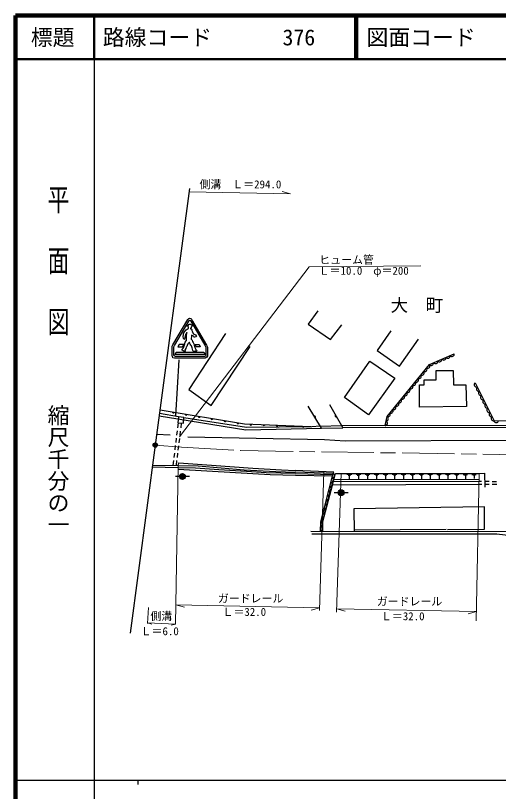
# Model space of a CAD drawing. Units: millimetres, scale not verified. Extents: x 40000 to 680000, y 20000 to 380000.
# Drawn here: x 40000 to 150600, y 202409 to 380000 of the extents above; entities that cross this region are included whole.
import ezdxf
from ezdxf.enums import TextEntityAlignment as Align

# ---------------------------------------------------------------- set-up
doc = ezdxf.new("R2010")
doc.units = ezdxf.units.MM
doc.header["$LTSCALE"] = 1000
doc.header["$PDMODE"] = 32
doc.header["$PDSIZE"] = 500
doc.linetypes.add('CHAIN', pattern=[18.5, 12, -1.5, 3.5, -1.5])
for name, color, linetype, lineweight in [('M-BGD', 7, 'Continuous', 25), ('M-BMK', 2, 'CHAIN', 13), ('M-BMK-SRVR', 3, 'Continuous', 25), ('M-STR-HTXT', 7, 'Continuous', 13), ('M-STR-STRC', 7, 'Continuous', 25), ('M-TTL', 2, 'Continuous', 140), ('M-TTL-BAND', 7, 'Continuous', 25), ('M-TTL-LINE', 7, 'Continuous', 50)]:
    doc.layers.add(name, color=color, linetype=linetype, lineweight=lineweight)
for name, color, linetype in [('M-BMK-HTXT', 7, 'Continuous'), ('M-OTRS', 6, 'Continuous'), ('M-TTL-TXT', 7, 'Continuous')]:
    doc.layers.add(name, color=color, linetype=linetype)
doc.styles.add('@ＭＳ ゴシック', font='')
doc.styles.add('ＭＳ ゴシック', font='')
doc.styles.get('@ＭＳ ゴシック').set_extended_font_data('@MS Gothic')
doc.styles.get('ＭＳ ゴシック').set_extended_font_data('MS Gothic')

msp = doc.modelspace()

# ---------------------------------------------------------------- hatches: boundary and pattern name
at = {"layer": 'M-BGD'}
for points in [[(78915, 274506, -1), (77549, 274506, -1)], [(115250, 270800, -0.41421), (114567, 270117, -0.41421), (113884, 270800, -1)]]:
    msp.add_hatch(color=256, dxfattribs=at).paths.add_polyline_path(points)

# ---------------------------------------------------------------- linework, layer by layer
for p, q in [((109204, 312392), (107003, 309344)), ((107003, 309344), (112167, 305873)), ((112167, 305873), (114707, 309175)), ((125968, 307820), (122835, 303333)), ((88122, 307227), (79655, 294443)), ((127915, 299777), (132318, 305957)), ((84820, 290717), (93710, 304264)), ((122835, 303333), (127915, 299777)), ((115300, 292580), (121142, 300877)), ((121142, 300877), (126899, 296983)), ((136297, 296644), (136297, 298761)), ((136297, 298761), (140192, 298761)), ((140192, 298761), (140277, 295459)), ((126899, 296983), (120803, 288601)), ((133588, 295459), (133588, 296644)), ((133588, 296644), (136297, 296644)), ((132487, 295459), (133588, 295459)), ((132487, 290379), (132487, 295459)), ((140277, 295459), (143155, 295459)), ((143155, 295459), (143240, 290548)), ((79655, 294443), (84820, 290717)), ((120803, 288601), (115300, 292580)), ((110051, 285528), (107003, 290567)), ((111900, 290988), (114920, 285617)), ((143240, 290548), (132487, 290379)), ((72873, 288348), (77200, 287669)), ((77297, 288124), (72948, 288910)), ((77297, 288124), (77190, 286804)), ((78583, 288020), (77297, 288124)), ((78476, 286699), (78583, 288020)), ((77179, 285631), (77323, 286793)), ((77190, 286804), (78476, 286699)), ((77200, 287669), (92779, 285214)), ((77969, 286740), (77827, 285598)), ((107865, 285977), (109775, 286064)), ((114608, 286158), (312140, 286657)), ((312129, 286179), (114920, 285617)), ((76970, 283944), (77093, 284936)), ((77740, 284903), (77617, 283911)), ((92779, 285214), (110051, 285528)), ((110051, 285528), (114920, 285617)), ((75439, 283948), (72307, 284107)), ((76761, 282257), (76884, 283249)), ((77530, 283216), (77407, 282224)), ((79486, 283605), (110728, 282928)), ((110728, 282928), (115469, 282674)), ((115469, 282674), (203353, 283013)), ((76552, 280570), (76674, 281562)), ((77320, 281529), (77196, 280537)), ((76342, 278883), (76465, 279875)), ((77110, 279842), (76986, 278850)), ((76112, 277026), (76256, 278188)), ((76900, 278155), (76758, 277013)), ((112770, 275209), (104076, 275490)), ((76637, 274542), (77550, 274543)), ((78930, 274542), (79843, 274543)), ((112601, 274556), (104090, 274694)), ((104091, 275147), (112695, 274919)), ((146181, 273805), (112806, 273706)), ((113249, 275204), (146210, 275191)), ((115900, 275003), (116986, 275002)), ((116171, 274840), (116714, 274840)), ((116443, 274840), (116442, 273917)), ((117989, 275002), (119068, 275002)), ((118259, 274840), (118798, 274840)), ((118529, 274840), (118528, 273923)), ((120072, 275001), (121143, 275001)), ((120339, 274840), (120875, 274840)), ((120607, 274840), (120607, 273929)), ((122147, 275001), (123212, 275000)), ((122413, 274841), (122946, 274841)), ((122679, 274841), (122679, 273935)), ((124215, 275000), (125273, 274999)), ((124480, 274841), (125009, 274841)), ((124744, 274841), (124744, 273942)), ((126277, 274999), (127328, 274999)), ((126539, 274841), (127065, 274841)), ((126802, 274841), (126802, 273948)), ((128331, 274998), (129375, 274998)), ((128592, 274841), (129114, 274841)), ((128853, 274841), (128853, 273954)), ((130379, 274997), (131416, 274997)), ((130638, 274842), (131157, 274842)), ((130898, 274842), (130897, 273960)), ((132420, 274997), (133450, 274996)), ((132677, 274842), (133193, 274842)), ((132935, 274842), (132935, 273966)), ((134454, 274996), (135477, 274996)), ((134710, 274842), (135221, 274842)), ((134965, 274842), (134965, 273972)), ((136481, 274995), (137498, 274995)), ((136735, 274842), (137243, 274842)), ((136989, 274842), (136989, 273978)), ((138501, 274994), (139511, 274994)), ((138754, 274843), (139259, 274843)), ((139006, 274843), (139006, 273984)), ((140515, 274994), (141518, 274993)), ((140765, 274843), (141267, 274843)), ((141016, 274843), (141016, 273990)), ((142521, 274993), (143518, 274992)), ((142770, 274843), (143269, 274843)), ((143020, 274843), (143019, 273996)), ((144521, 274992), (145511, 274992)), ((144769, 274844), (145264, 274843)), ((145016, 274843), (145016, 274002)), ((146159, 272675), (112560, 272549)), ((146172, 273354), (112810, 273281)), ((146784, 272669), (146159, 272675)), ((146747, 273346), (146172, 273354)), ((148447, 273320), (147447, 273335)), ((148484, 272653), (147484, 272663)), ((150147, 273294), (149147, 273309)), ((150184, 272637), (149184, 272647)), ((112971, 270835), (113885, 270836)), ((115264, 270835), (116178, 270836)), ((147389, 267519), (117501, 267095)), ((117501, 267095), (117586, 261846)), ((147389, 262439), (147389, 267519)), ((107595, 262015), (154670, 261931)), ((107849, 261338), (150183, 261338)), ((138583, 262354), (117586, 262185)), ((138922, 262354), (147389, 262439)), ((150183, 261338), (154670, 260830))]:
    msp.add_line(p, q, dxfattribs=at)
for points in [[(124662, 286157), (125083, 288264), (134790, 300111), (140478, 302599)], [(145235, 295927), (149575, 287222), (182399, 287587)], [(73163, 289729), (92414, 286538), (107653, 285933)], [(78583, 288020), (92921, 285773), (107865, 285977)], [(109775, 286064), (109927, 286040), (114608, 286158)], [(71375, 277128), (77285, 277001), (81850, 276905)], [(77285, 277001), (77371, 277637), (84889, 277101)], [(84889, 277101), (94343, 276373), (100873, 276031), (104068, 275862)], [(81212, 276367), (77276, 276518), (71313, 276667)], [(104090, 274694), (98319, 274846), (90367, 275320), (77268, 276116)], [(104091, 275147), (97363, 275341), (92861, 275657), (86594, 276052), (81212, 276367)], [(81850, 276905), (92334, 276000), (99575, 275631), (104076, 275490)], [(112770, 275209), (112925, 275519), (104068, 275862)], [(146210, 275191), (147381, 275288), (147451, 272093)], [(109830, 262011), (109888, 264119), (112770, 275209)], [(110399, 262010), (110399, 264204), (112560, 272549), (113249, 275204)]]:
    msp.add_lwpolyline(points, dxfattribs=at)
for centre in [(78232, 274506), (114567, 270800)]:
    msp.add_circle(centre, 683, dxfattribs=at)
for centre, radius, start, end in [((139002, 302100), 534, 218.20493, 9.05382), ((139950, 302515), 534, 218.20493, 9.05382), ((135210, 300441), 534, 218.20493, 9.05382), ((136158, 300856), 534, 218.20493, 9.05382), ((137106, 301271), 534, 218.20493, 9.05382), ((138054, 301686), 534, 218.20493, 9.05382), ((133075, 298216), 526, 244.51468, 36.82738), ((133722, 299006), 526, 244.51468, 36.82738), ((134369, 299796), 526, 244.51468, 36.82738), ((131781, 296636), 526, 244.51468, 36.82738), ((132428, 297426), 526, 244.51468, 36.82738), ((130487, 295057), 526, 244.51468, 36.82738), ((131134, 295847), 526, 244.51468, 36.82738), ((145623, 295517), 565, 133.47892, 279.52401), ((146106, 294550), 565, 133.47892, 279.52401), ((129192, 293477), 526, 244.51468, 36.82738), ((129840, 294267), 526, 244.51468, 36.82738), ((146588, 293582), 565, 133.47892, 279.52401), ((127251, 291108), 526, 244.51468, 36.82738), ((127898, 291897), 526, 244.51468, 36.82738), ((128545, 292687), 526, 244.51468, 36.82738), ((147070, 292615), 565, 133.47892, 279.52401), ((147552, 291648), 565, 133.47892, 279.52401), ((125957, 289528), 526, 244.51468, 36.82738), ((126604, 290318), 526, 244.51468, 36.82738), ((148034, 290681), 565, 133.47892, 279.52401), ((148517, 289714), 565, 133.47892, 279.52401), ((76131, 289294), 256, 183.27102, 337.91025), ((79091, 288803), 256, 183.27102, 337.91025), ((82051, 288313), 256, 183.27102, 337.91025), ((85010, 287822), 256, 183.27102, 337.91025), ((108450, 288066), 256, 313.85358, 108.49281), ((113419, 288400), 256, 132.02035, 286.65959), ((124821, 287768), 560, 275.32955, 62.05059), ((125310, 288738), 526, 244.51468, 36.82738), ((148999, 288747), 565, 133.47892, 279.52401), ((149481, 287780), 565, 133.47892, 279.52401), ((87970, 287332), 256, 183.27102, 337.91025), ((90930, 286841), 256, 183.27102, 337.91025), ((93901, 286536), 256, 190.4046, 345.04383), ((96899, 286416), 256, 190.4046, 345.04383), ((99896, 286297), 256, 190.4046, 345.04383), ((102894, 286178), 256, 190.4046, 345.04383), ((105892, 286059), 256, 190.4046, 345.04383), ((124610, 286715), 560, 275.32955, 62.05059), ((150086, 287357), 529, 194.73769, 346.53379), ((112243, 273731), 539, 270.38115, 60.48542), ((112504, 274739), 539, 270.38115, 60.48542), ((111719, 271715), 539, 270.38115, 60.48542), ((111981, 272723), 539, 270.38115, 60.48542), ((111195, 269699), 539, 270.38115, 60.48542), ((111457, 270707), 539, 270.38115, 60.48542), ((110933, 268691), 539, 270.38115, 60.48542), ((110409, 266674), 539, 270.38115, 60.48542), ((110671, 267683), 539, 270.38115, 60.48542), ((109885, 264658), 539, 270.38115, 60.48542), ((110147, 265666), 539, 270.38115, 60.48542), ((109697, 262542), 547, 284.03251, 72.79077), ((109726, 263596), 547, 284.03251, 72.79077)]:
    msp.add_arc(centre, radius, start, end, dxfattribs=at)
at = {"layer": 'M-BMK'}
msp.add_lwpolyline([(71986, 281703), (77976, 281183), (91554, 280420), (171405, 279247)], dxfattribs=at)
at = {"layer": 'M-BMK-SRVR'}
for p, q in [((79825, 340417), (71986, 281703)), ((71986, 281703), (66235, 238625))]:
    msp.add_line(p, q, dxfattribs=at)
msp.add_circle((71986, 281703), 500, dxfattribs=at)
msp.add_point((71986, 281703), dxfattribs=at)
at = {"layer": 'M-OTRS'}
msp.add_point((71986, 281703), dxfattribs=at)
at = {"layer": 'M-STR-HTXT'}
for p, q in [((79740, 339655), (102956, 339169)), ((102956, 339169), (101036, 339727)), ((107257, 322467), (77539, 283605)), ((132826, 322721), (107257, 322467)), ((77285, 277001), (76621, 240705)), ((110642, 275607), (109627, 243812)), ((114604, 275223), (113522, 243473)), ((146210, 275191), (145526, 241441)), ((76744, 245162), (109627, 244405)), ((76744, 245162), (78663, 244600)), ((70427, 244489), (70254, 240878)), ((109627, 244405), (107684, 243932)), ((113607, 244235), (145569, 243564)), ((113607, 244235), (115527, 243677)), ((145569, 243564), (143627, 243087)), ((76621, 240705), (70262, 241033)), ((70262, 241033), (71247, 240714)), ((76621, 240705), (75609, 240489))]:
    msp.add_line(p, q, dxfattribs=at)
at = {"layer": 'M-STR-STRC'}
for p, q in [((79305, 308945), (79411, 309051)), ((79411, 309051), (79587, 309074)), ((79587, 309074), (79599, 309274)), ((79599, 309274), (79770, 309371)), ((79770, 309371), (80144, 309375)), ((80144, 309375), (80254, 309266)), ((80254, 309266), (80513, 309085)), ((80513, 309085), (80466, 308882)), ((78483, 307221), (78706, 307617)), ((78706, 307617), (79047, 308063)), ((79047, 308063), (79282, 308240)), ((79134, 307377), (79087, 307182)), ((79212, 307393), (79134, 307377)), ((79212, 307166), (79212, 307432)), ((79212, 307432), (79212, 307393)), ((79282, 308240), (79505, 308334)), ((79399, 308815), (79305, 308945)), ((79552, 308792), (79399, 308815)), ((79505, 308334), (79611, 308428)), ((79611, 308616), (79552, 308792)), ((79611, 308428), (79611, 308616)), ((80082, 308427), (80050, 308286)), ((80050, 308286), (80270, 308192)), ((80207, 308435), (80082, 308427)), ((80324, 308772), (80191, 308662)), ((80191, 308662), (80223, 308568)), ((80223, 308568), (80207, 308435)), ((80270, 308192), (80348, 308130)), ((80466, 308882), (80324, 308772)), ((80348, 308130), (80364, 307902)), ((80364, 307902), (80497, 307605)), ((80497, 307605), (80489, 307417)), ((80489, 307417), (80716, 307377)), ((80716, 307377), (80732, 307166)), ((78374, 306539), (78436, 306931)), ((78452, 306100), (78374, 306539)), ((78436, 306931), (78483, 307221)), ((78530, 305983), (78452, 306100)), ((78617, 305881), (78530, 305983)), ((78703, 305897), (78617, 305881)), ((78805, 306171), (78703, 306030)), ((78703, 306030), (78703, 305897)), ((78852, 306719), (78797, 306312)), ((78797, 306312), (78805, 306171)), ((78938, 306986), (78852, 306719)), ((78883, 305239), (79055, 305568)), ((79087, 307182), (78938, 306986)), ((79055, 305568), (79173, 305654)), ((79141, 305999), (79165, 307056)), ((79173, 305654), (79141, 305999)), ((79165, 307056), (79212, 307166)), ((80293, 306563), (80238, 306061)), ((80238, 306061), (80262, 305897)), ((80262, 305897), (80426, 305693)), ((80481, 306805), (80270, 306837)), ((80270, 306837), (80277, 306735)), ((80277, 306735), (80293, 306563)), ((80426, 305693), (80513, 305427)), ((80622, 306664), (80481, 306805)), ((80763, 306586), (80622, 306664)), ((80732, 307166), (80857, 307056)), ((80873, 306484), (80763, 306586)), ((80857, 307056), (81030, 307017)), ((80936, 306398), (80873, 306484)), ((81100, 306382), (80936, 306398)), ((81030, 307017), (81218, 306884)), ((81406, 306453), (81100, 306382)), ((81218, 306884), (81335, 306704)), ((81335, 306704), (81413, 306602)), ((81413, 306602), (81406, 306453)), ((78178, 303648), (78436, 303977)), ((78436, 303977), (78624, 304416)), ((78624, 304416), (78750, 304831)), ((78750, 304831), (78883, 305239)), ((78977, 303805), (78875, 303578)), ((79110, 304079), (78977, 303805)), ((79220, 304275), (79110, 304079)), ((79298, 304455), (79220, 304275)), ((79486, 304863), (79298, 304455)), ((79643, 305027), (79486, 304863)), ((79768, 305199), (79643, 305027)), ((79823, 305129), (79768, 305199)), ((79901, 304933), (79823, 305129)), ((80019, 304800), (79901, 304933)), ((80160, 304588), (80019, 304800)), ((80301, 304408), (80160, 304588)), ((80473, 303922), (80301, 304408)), ((80528, 303625), (80473, 303922)), ((80513, 305427), (80654, 305129)), ((80654, 305129), (80818, 304878)), ((80818, 304878), (80928, 304565)), ((80928, 304565), (81037, 304079)), ((81037, 304079), (81131, 303836)), ((81131, 303836), (81257, 303531)), ((78076, 303515), (78178, 303648)), ((78178, 303429), (78076, 303515)), ((78413, 303233), (78178, 303429)), ((78624, 303100), (78413, 303233)), ((78765, 303037), (78624, 303100)), ((78946, 303147), (78765, 303037)), ((78875, 303578), (78805, 303452)), ((78805, 303452), (78836, 303296)), ((78836, 303296), (78946, 303147)), ((80630, 303303), (80528, 303625)), ((80685, 303178), (80630, 303303)), ((80771, 303131), (80685, 303178)), ((81131, 303147), (80771, 303131)), ((81437, 303194), (81131, 303147)), ((81257, 303531), (81476, 303390)), ((81515, 303280), (81437, 303194)), ((81476, 303390), (81515, 303280)), ((77369, 301216), (76607, 288347))]:
    msp.add_line(p, q, dxfattribs=at)
for points in [[(79943, 310737), (80193, 310643), (80534, 310079), (83758, 304590), (83942, 304109), (83942, 302006), (83848, 301794), (83601, 301665), (83413, 301594), (76397, 301606), (76056, 301688), (75927, 301982), (75856, 302123), (75856, 304168), (75892, 304309), (76056, 304626), (79480, 310439), (79680, 310674), (79887, 310749)], [(80016, 310270), (80139, 310063), (80584, 309283), (83351, 304593), (83589, 304087), (83590, 302260), (83482, 302043), (83275, 301969), (82979, 301962), (76639, 301969), (76365, 302108), (76250, 302366), (76245, 302602), (76247, 303811), (76264, 304195), (76397, 304466), (79469, 309696), (79686, 310084), (79842, 310270)], [(77503, 304701), (77192, 304158), (78213, 304158), (78523, 304701)], [(81447, 304693), (82034, 304701), (82320, 304165), (81378, 304160), (81161, 304703)], [(77326, 302954), (83138, 302954), (83404, 302410), (76547, 302410), (76824, 302954)]]:
    msp.add_lwpolyline(points, close=True, dxfattribs=at)
at = {"layer": 'M-TTL'}
for p, q in [((40000, 380000), (40000, 20000)), ((680000, 380000), (40000, 380000))]:
    msp.add_line(p, q, dxfattribs=at)
at = {"layer": 'M-TTL-BAND'}
for p, q in [((58000, 370000), (58000, 20000)), ((40000, 205000), (579000, 205000)), ((68000, 205000), (68000, 204000))]:
    msp.add_line(p, q, dxfattribs=at)
at = {"layer": 'M-TTL-LINE'}
for p, q in [((58000, 380000), (58000, 370000)), ((117750, 380000), (117750, 370000)), ((118250, 380000), (118250, 370000)), ((40000, 370000), (680000, 370000))]:
    msp.add_line(p, q, dxfattribs=at)

# ---------------------------------------------------------------- texts
at = {"layer": 'M-BMK-HTXT', "style": 'ＭＳ ゴシック'}
msp.add_text('大\u3000町', height=2933, dxfattribs=at).set_placement((125908, 311366), align=Align.BOTTOM_LEFT)
at = {"layer": 'M-STR-HTXT', "style": 'ＭＳ ゴシック'}
for s, p in [('側溝\u3000Ｌ＝294.0', (82136, 339895)), ('ヒューム管', (109559, 322624)), ('Ｌ＝10.0\u3000φ＝200', (109427, 320125)), ('ガードレール', (86334, 245116)), ('ガードレール', (122721, 244422)), ('側溝', (70889, 241073)), ('Ｌ＝32.0', (87399, 242042)), ('Ｌ＝32.0', (123687, 241051)), ('Ｌ＝6.0', (68652, 237625))]:
    msp.add_text(s, height=1833, dxfattribs=at).set_placement(p, align=Align.BOTTOM_LEFT)
at = {"layer": 'M-TTL-BAND', "style": '@ＭＳ ゴシック', "width": 1.4}
msp.add_text('平  面  図', height=3666, rotation=270, dxfattribs=at).set_placement((49777, 306475), align=Align.MIDDLE_RIGHT)
at = {"layer": 'M-TTL-BAND', "style": '@ＭＳ ゴシック'}
msp.add_text('縮尺千分の一', height=3666, rotation=270, dxfattribs=at).set_placement((49777, 261030), align=Align.MIDDLE_RIGHT)
at = {"layer": 'M-TTL-TXT', "style": 'ＭＳ ゴシック'}
msp.add_text('標題', height=3666, dxfattribs=at).set_placement((48500, 375000), align=Align.MIDDLE_CENTER)
for s, p in [('路線コード', (60000, 375000)), ('376', (101142, 375000)), ('図面コード', (120380, 375000))]:
    msp.add_text(s, height=3666, dxfattribs=at).set_placement(p, align=Align.MIDDLE_LEFT)

doc.saveas('drawing.dxf')
